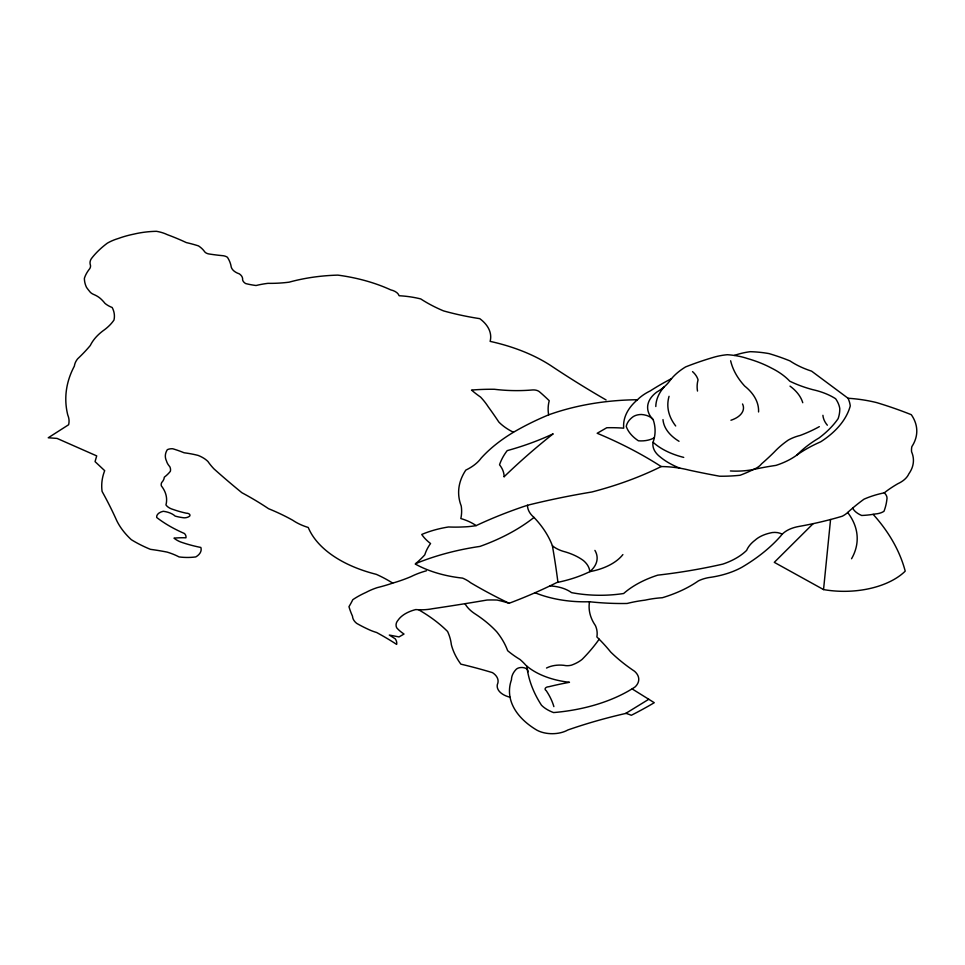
<?xml version="1.0" encoding="UTF-8"?>
<svg xmlns="http://www.w3.org/2000/svg" width="965" height="965" viewBox="0 0 965 965"><rect width="100%" height="100%" fill="white"/><g stroke="black" fill="none" stroke-linecap="round" stroke-linejoin="round"><path stroke-width="1.45" d="M873.12 514.333A316.122 182.518 0 0 1 905.218 571.159A70.988 40.976 0 0 1 823.543 589.579L830.563 519.508M813.157 523.657L774.292 562.342L823.543 589.579M625.67 713.461L648.77 699.275M632.184 688.938L654.27 702.701A410.873 237.209 0 0 1 631.303 715.282A42.544 24.559 0 0 0 626.02 713.376A386.76 223.301 0 0 0 567.83 729.986A22.207 12.822 0 0 1 535.611 729.395A97.236 56.139 0 0 1 511.474 679.758A36.875 21.29 0 0 1 516.48 669.047A6.297 3.643 0 0 1 524.345 667.828A6.297 3.643 0 0 1 527.734 672.11M535.008 592.751A86.211 49.77 0 0 0 589.506 601.738A174.725 100.879 0 0 0 627.093 603.475A92.712 53.521 0 0 1 645.09 600.146A69.842 40.325 0 0 1 662.34 597.721A116.355 67.176 0 0 0 698.358 580.906A29.565 17.068 0 0 1 708.696 577.589A71.048 41.025 0 0 0 741.651 567.408A218.38 126.077 0 0 0 780.733 535.997A28.564 16.489 0 0 1 798.743 526.48A262.142 151.348 0 0 0 842.24 516.227A28.504 16.453 0 0 0 847.68 512.487A255.894 147.742 0 0 1 864.025 499.17A75.21 43.425 0 0 1 884.266 492.826A137.838 79.576 0 0 1 897.8 483.742A31.905 18.419 0 0 0 908.837 473.851A61.241 35.355 0 0 0 911.599 451.849A48.54 28.021 0 0 1 911.865 446.59A76.006 43.883 0 0 0 911.298 414.697A321.803 185.787 0 0 0 876.497 402.562A101.313 58.491 0 0 0 848.042 398.256L811.577 371.139A80.071 46.224 0 0 1 790.021 360.934A174.46 100.722 0 0 0 769.033 353.6A75.258 43.449 0 0 0 750.251 351.682A53.521 30.904 0 0 0 734.317 355.446M847.68 512.487A111.578 64.426 0 0 1 851.552 558.747M852.638 508.109A24.523 14.161 0 0 0 861.685 515.479A57.864 33.401 0 0 0 875.171 513.983A13.715 7.913 0 0 0 883.976 511.293A130.999 75.632 0 0 0 886.835 499.761A17.322 10 0 0 0 884.266 492.826M848.042 398.256A71.482 41.266 0 0 1 850.262 405.915A120.902 69.806 0 0 1 820.72 441.789A139.43 80.505 0 0 0 795.594 455.975A70.119 40.482 0 0 1 775.981 465.383A209.912 121.192 0 0 0 753.339 469.521A54.342 31.375 0 0 1 730.409 470.956M827.343 425.203A44.233 25.536 0 0 1 822.916 415.312M790.033 386.133A64.245 37.092 0 0 1 802.747 402.719M742.531 403.985A24.487 14.137 0 0 1 730.939 420.245M758.562 411.959A73.075 42.195 0 0 0 744.739 386.121A130.408 75.294 0 0 1 730.638 360.765M697.514 391.054A74.872 43.22 0 0 1 698.057 379.896A37.177 21.459 0 0 0 692.532 371.609M683.727 457.398A68.732 39.686 0 0 1 653.064 442.247A98.068 56.621 0 0 0 653.16 419.666A43.244 24.969 0 0 1 656.851 392.019A59.504 34.354 0 0 0 669.372 381.392A81.639 47.14 0 0 1 685.572 366.929A247.909 143.122 0 0 1 713.244 357.412A46.356 26.767 0 0 1 727.321 354.71A51.579 29.782 0 0 1 747.61 358.582A100.903 58.262 0 0 1 771.518 368.111A80.674 46.573 0 0 1 789.756 381.187A101.892 58.829 0 0 0 812.687 389.643A59.504 34.354 0 0 1 835.618 398.738A60.156 34.728 0 0 1 839.767 408.46A82.688 47.743 0 0 1 838.115 418.665A140.009 80.831 0 0 1 819.056 437.965A139.744 80.686 0 0 0 797.03 454.949M653.064 442.247A35.934 20.747 0 0 0 659.976 456.759A75.789 43.763 0 0 0 679.891 468.182M679.022 441.294A58.479 33.763 0 0 1 662.991 419.594M675.705 425.975A89.07 51.422 0 0 1 669.059 396.313M655.802 406.518A77.429 44.704 0 0 1 664.246 386.808M654.342 437.748A18.625 10.76 0 0 1 638.42 440.8A53.485 30.88 0 0 1 626.261 426.458A32.219 18.6 0 0 1 632.883 416.88A10.917 6.297 0 0 1 641.448 414.492A14.608 8.432 0 0 1 653.16 419.666M671.531 378.618A279.959 161.638 0 0 0 650.277 390.897A57.828 33.389 0 0 0 637.467 399.751A172.494 99.588 0 0 0 548.663 414.841A273.409 157.85 0 0 0 513.464 432.272A193.121 111.506 0 0 0 481.137 458.146A54.498 31.471 0 0 1 465.818 470.1A107.38 62.001 0 0 0 461.21 505.925A100.348 57.936 0 0 1 460.824 518.543A48.395 27.937 0 0 1 476.155 525.611A379.124 218.886 0 0 1 527.493 505.262A538.253 310.754 0 0 1 591.859 491.993A284.566 164.291 0 0 0 661.206 466.553A71.905 41.507 0 0 1 689.3 470.172A602.811 348.027 0 0 0 719.637 476.215A102.495 59.179 0 0 0 740.083 475.263A117.404 67.779 0 0 0 753.339 469.521A23.51 13.57 0 0 0 761.614 463.791A383.394 221.359 0 0 0 774.316 451.982A126.343 72.942 0 0 1 788.128 440.185A39.119 22.593 0 0 1 800.275 435.408A126.644 73.123 0 0 0 819.333 426.639M637.467 399.751A80.107 46.248 0 0 0 623.704 428.171A98.418 56.826 0 0 0 606.768 427.736L597.19 433.273A401.344 231.709 0 0 1 661.206 466.553M782.217 534.212A10.627 6.14 0 0 0 769.624 533.126A31.435 18.154 0 0 0 755.064 540.195A47.683 27.527 0 0 0 746.633 550.376A67.104 38.745 0 0 1 722.881 564.091A374.287 216.088 0 0 1 657.744 575.152A97.755 56.44 0 0 0 623.643 593.511A91.663 52.918 0 0 1 571.533 592.631A30.385 17.539 0 0 0 549.905 585.924M589.506 601.738A88.551 51.121 0 0 0 595.393 625.537A55.68 32.147 0 0 1 596.865 636.924A300.996 173.772 0 0 1 610.7 652.05A230.635 133.158 0 0 0 634.536 671.254A25.416 14.668 0 0 1 635.127 686.899A133.725 77.2 0 0 1 553.572 712.568A36.767 21.23 0 0 1 541.51 705.258A239.055 138.019 0 0 1 526.818 666.26M557.927 582.305A2251.441 1299.855 0 0 0 552.39 545.744A181.987 105.064 0 0 0 534.007 517.433A37.346 21.556 0 0 1 527.493 505.262M552.39 545.744A30.337 17.515 0 0 0 565.418 551.932A54.752 31.604 0 0 1 583.415 560.556A36.899 21.302 0 0 1 589.796 571.654A54.667 31.568 0 0 0 622.883 554.586M594.91 550.388A41.254 23.823 0 0 1 589.796 571.654A104.063 60.083 0 0 1 556.817 582.534A437.591 252.637 0 0 1 509.122 603.27A91.506 52.834 0 0 0 497.059 600.037A90.228 52.098 0 0 0 487.048 600.037A1605.458 926.907 0 0 1 432.585 608.71A35.259 20.361 0 0 1 415.794 609.566A33.305 19.228 0 0 0 398.135 620.097A18.431 10.639 0 0 0 396.663 627.745A49.155 28.383 0 0 0 404.021 634.041L399.015 636.924L389.305 635.054L395.192 638.794A19.589 11.315 0 0 1 396.663 644.403A318.341 183.784 0 0 0 376.639 632.509A46.815 27.032 0 0 1 367.81 629.108A136.137 78.599 0 0 1 356.616 623.33A22.159 12.798 0 0 1 352.502 616.189A182.421 105.318 0 0 1 348.968 606.671A213.735 123.399 0 0 0 352.792 599.699A88.587 51.145 0 0 1 366.049 592.389A58.962 34.04 0 0 1 377.231 587.637A135.486 78.225 0 0 0 392.683 583.113A126.656 73.123 0 0 0 411.09 576.587A67.948 39.227 0 0 1 426.397 570.81M534.007 517.433A191.926 110.806 0 0 1 479.979 546.407A192.107 110.915 0 0 0 415.674 563.62M476.155 525.611A54.305 31.35 0 0 1 463.128 526.938A90.819 52.436 0 0 1 448.508 526.974A81.374 46.983 0 0 0 421.741 534.465A66.332 38.298 0 0 0 430.559 543.536A91.627 52.906 0 0 0 424.805 554.815A148.526 85.752 0 0 1 415.215 564.006A92.302 53.292 0 0 0 462.609 578.119A35.572 20.542 0 0 1 470.558 582.703A499.593 288.439 0 0 0 509.122 603.27M548.663 414.841A94.968 54.824 0 0 1 549.242 400.728A313.818 181.179 0 0 0 539.471 391.79A7.177 4.137 0 0 0 532.499 389.957A108.273 62.508 0 0 1 494.406 389.281A142.88 82.483 0 0 0 471.511 390.065A132.905 76.73 0 0 0 480.558 397.061A130.106 75.113 0 0 1 488.254 406.832A857.74 495.214 0 0 1 498.845 422.055A65.873 38.033 0 0 0 513.464 432.272M510.051 697.225A21.013 12.135 0 0 1 497.349 684.523A22.46 12.967 0 0 0 492.476 672.641A370.174 213.711 0 0 0 460.872 664.149A137.259 79.251 0 0 1 451.343 644.656A119.636 69.07 0 0 0 447.591 631.496A179.852 103.834 0 0 0 419.027 610.001M546.516 668.033A19.855 11.459 0 0 1 565.948 665.645A10.241 5.911 0 0 0 571.533 665.138A36.996 21.363 0 0 0 582.136 659.36A287.401 165.932 0 0 0 599.156 639.204M553.874 706.621A141.614 81.76 0 0 0 546.214 690.638A4.005 2.316 0 0 1 545.382 688.19A4.005 2.316 0 0 1 548.868 686.73A218.15 125.945 0 0 1 569.471 682.303A67.405 38.914 0 0 1 525.901 665.307A91.928 53.075 0 0 0 520.051 659.505A119.672 69.094 0 0 1 507.65 650.7A152.844 88.249 0 0 0 496.758 631.822A160.467 92.64 0 0 0 474.973 613.812A49.143 28.371 0 0 1 465.009 603.692M392.683 583.113A125.559 72.496 0 0 0 376.278 574.332A118.502 68.418 0 0 1 308.245 527.481A53.051 30.627 0 0 1 292.733 520.244A201.613 116.403 0 0 0 268.56 508.7A339.801 196.184 0 0 0 241.901 492.729A1159.653 669.517 0 0 1 214.013 468.93A111.928 64.619 0 0 1 207.958 461.511A32.122 18.552 0 0 0 198.139 455.42A73.437 42.4 0 0 0 184.062 452.766A90.493 52.243 0 0 0 172.795 448.773A7.274 4.198 0 0 0 167.331 449.678A31.724 18.323 0 0 0 166.475 460.956A32.328 18.661 0 0 0 169.756 466.626A19.36 11.17 0 0 1 170.359 471.318A54.74 31.604 0 0 1 164.291 477.205A20.784 12.002 0 0 1 161.734 482.452A13.233 7.636 0 0 0 161.384 485.926A58.322 33.666 0 0 1 165.944 504.912A14.982 8.649 0 0 0 173.398 509.556A76.802 44.342 0 0 0 186.221 513.175A3.631 2.099 0 0 1 189.803 515.937A6.538 3.776 0 0 1 184.134 517.831A40.048 23.124 0 0 1 175.184 516.106A18.854 10.892 0 0 0 163.254 511.281A10.338 5.971 0 0 0 156.692 517.481A135.993 78.515 0 0 0 184.436 533.5A12.207 7.045 0 0 1 185.931 537.807A51.977 30.012 0 0 0 174.002 538.144A26.405 15.247 0 0 0 180.564 541.944A102.567 59.215 0 0 0 200.853 547.457A18.395 10.615 0 0 1 195.786 556.926A37.925 21.893 0 0 1 179.08 556.926A56.983 32.894 0 0 0 167.138 552.101A168.791 97.453 0 0 0 150.431 549.338A125.8 72.628 0 0 1 131.337 539.7A127.863 73.823 0 0 1 116.717 520.581A911.78 526.42 0 0 0 102.097 491.462A120.155 69.371 0 0 1 104.69 470.679L95.052 461.62L96.705 455.902L57.056 438.412L48.25 437.772L68.612 424.745A44.064 25.44 0 0 0 67.779 415.059A194.351 112.205 0 0 1 74.365 366.109A36.236 20.928 0 0 1 77.67 358.799A255.472 147.488 0 0 0 90.324 345.458A74.546 43.039 0 0 1 102.978 330.838A67.755 39.119 0 0 0 113.979 320.03A51.567 29.77 0 0 0 112.169 307.497A26.899 15.524 0 0 1 104.944 303.336A66.85 38.6 0 0 0 100.927 298.969A26.839 15.5 0 0 0 93.858 294.53A11.918 6.888 0 0 1 89.588 291.358A93.521 53.992 0 0 1 86.476 287.293A59.154 34.149 0 0 1 84.389 278.306A67.574 39.01 0 0 1 89.685 268.752A13.486 7.78 0 0 0 90.167 264.217A19.674 11.363 0 0 1 92.085 257.727A128.273 74.052 0 0 1 107.332 243.168A44.643 25.778 0 0 1 118.418 238.452A76.211 44.004 0 0 1 133.99 234.097A64.908 37.478 0 0 1 156.463 231.31A29.722 17.153 0 0 1 167.271 234.64A211.395 122.048 0 0 1 186.329 242.589A98.864 57.08 0 0 1 198.501 245.906A34.535 19.939 0 0 1 204.592 251.672A6.96 4.017 0 0 0 208.717 253.928A139.069 80.288 0 0 0 223.072 255.713A7.997 4.62 0 0 1 227.438 257.305A64.112 37.02 0 0 1 231.226 267.052A16.658 9.626 0 0 0 239.38 273.879A14.125 8.154 0 0 1 242.601 279.717A10.989 6.345 0 0 0 245.677 283.565A54.679 31.568 0 0 0 256.051 285.507A67.212 38.805 0 0 1 267.956 283.336A85.583 49.408 0 0 0 289.138 282.166A126.608 73.099 0 0 1 337.883 275.122A132.724 76.633 0 0 1 390.704 289.862A13.631 7.865 0 0 1 399.112 295.736A71.072 41.037 0 0 1 420.74 298.921A141.481 81.687 0 0 0 443.526 310.887A203.712 117.609 0 0 0 479.762 318.655A51.314 29.625 0 0 1 490.124 341.369A154.46 89.178 0 0 1 551.22 365.88A1108.881 640.205 0 0 0 606.092 399.956M504.128 476.734A49.734 28.709 0 0 0 499.532 464.792A114.328 66.006 0 0 1 507.192 450.631A228.982 132.205 0 0 0 553.174 433.816A971.043 560.629 0 0 0 504.128 476.734"/></g></svg>
